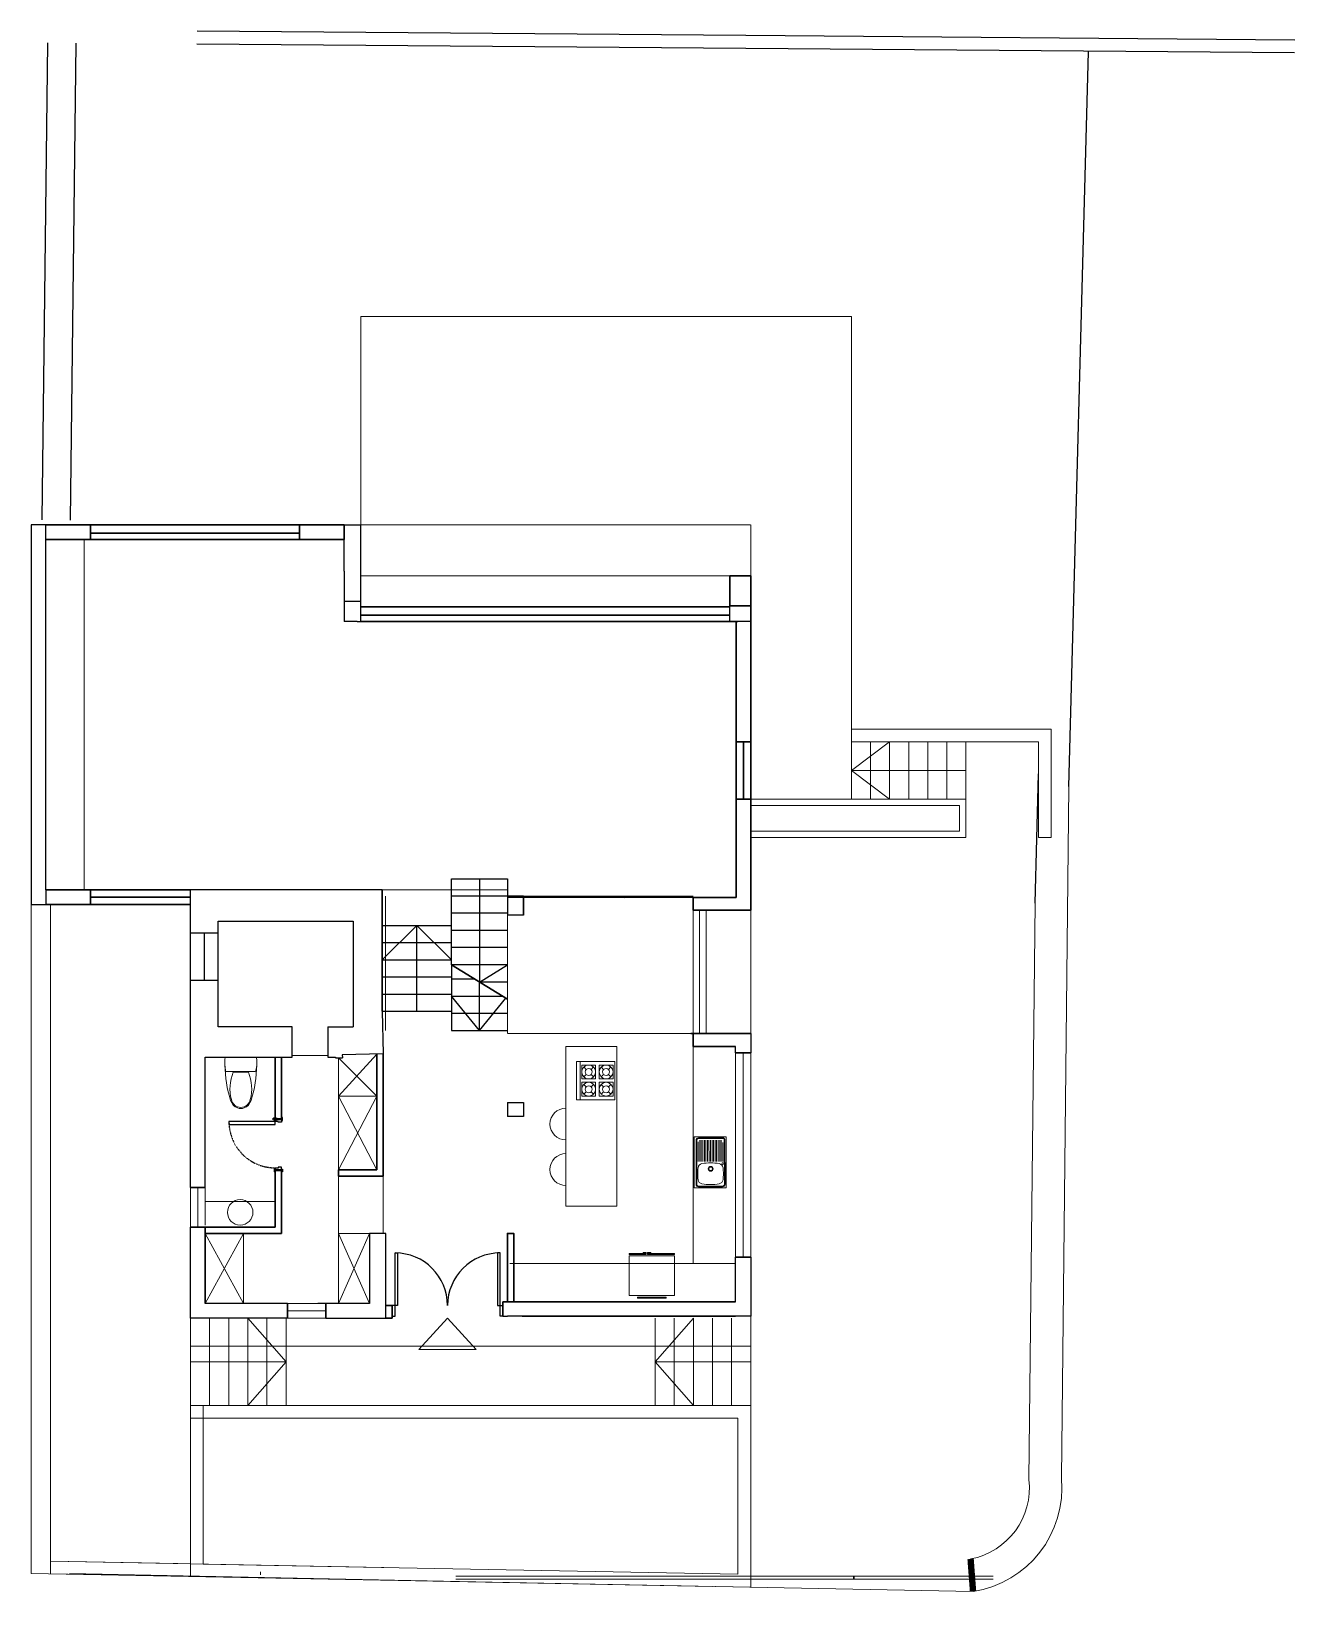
# Model space of a CAD drawing. Header units: inches. Extents: x 1 to 1985, y -5 to 2451.
import ezdxf

# ---------------------------------------------------------------- set-up
doc = ezdxf.new("R2010")
doc.units = ezdxf.units.IN
doc.header["$MEASUREMENT"] = 0
doc.linetypes.add('HIDDEN', pattern=[0.375, 0.25, -0.125])
doc.linetypes.add('NVB-DASHED#1', pattern=[1.5, 1, -0.5])
for name, color, linetype in [('2601', 142, 'Continuous'), ('a-doors', 1, 'Continuous'), ('a-doors architrave', 1, 'Continuous'), ('a-doors swing', 252, 'NVB-DASHED#1'), ('dim', 2, 'Continuous'), ('drframe', 2, 'Continuous'), ('drjamb', 3, 'Continuous'), ('drleaf', 2, 'Continuous'), ('drswing', 1, 'Continuous'), ('Hidden', 5, 'Continuous')]:
    doc.layers.add(name, color=color, linetype=linetype)
doc.layers.add('a-doors origin', color=150, linetype='Continuous', plot=False)
for name, color, linetype, lineweight in [('blue', 160, 'Continuous', 5), ('new', 3, 'Continuous', 30), ('Over', 4, 'HIDDEN', 9)]:
    doc.layers.add(name, color=color, linetype=linetype, lineweight=lineweight)

# ---------------------------------------------------------------- blocks, each defined once
blk = doc.blocks.new('toilete')
at = {"linetype": 'Continuous'}
for p, q in [((24.5, 0), (-24.5, 0)), ((23.3, -22.5), (-23.3, -22.5)), ((-12, -23.5), (12, -23.5))]:
    blk.add_line(p, q, dxfattribs=at)
blk.add_lwpolyline([(23.3, -22.5), (24.5, -16.8), (25.2, -11.4), (25.2, -5.6), (24.5, 0)])
for start, end in [(170.5377, 187.7399), (187.7399, 195.822)]:
    blk.add_arc((26.2, -8.5), 51.5, start, end, dxfattribs=at)
for centre, radius, start, end in [((177.4, -7.8), 202.5, 181.2224, 197.2477), ((49.8, -49.3), 66.9, 157.3737, 194.7786), ((-49.8, -49.3), 66.9, 345.2214, 22.6263), ((-177.4, -7.8), 202.5, 342.7523, 358.7776), ((1.4, -62.5), 18.2, 197.2477, 249.5476), ((2.6, -61.7), 18.1, 194.7786, 226.8543), ((-1.4, -62.5), 18.2, 290.4524, 342.7523), ((-2.6, -61.7), 18.1, 313.1457, 345.2214), ((0, -64.5), 14.3, 226.8543, 313.1457), ((0, -66.1), 14.3, 249.5476, 290.4524)]:
    blk.add_arc(centre, radius, start, end)
blk = doc.blocks.new('_ArchTick')
at = {"color": 0, "linetype": 'ByBlock', "const_width": 0.15}
blk.add_lwpolyline([(-0.5, -0.5), (0.5, 0.5)], dxfattribs=at)
blk = doc.blocks.new('*U31')
at = {"layer": 'a-doors'}
blk.add_lwpolyline([(725, 727), (725, 1), (769, 1), (769, 727)], close=True, dxfattribs=at)
for points in [[(49, -100, 0.414214), (51, -98), (51, -48, 0.414214), (49, -46), (39, -46), (39, -2, 0.414214), (37, 0), (7, 0), (7, -100), (49, -100)], [(761, -100, -0.414214), (759, -98), (759, -48, -0.414214), (761, -46), (771, -46), (771, -2, -0.414214), (773, 0), (803, 0), (803, -100), (761, -100)]]:
    blk.add_lwpolyline(points, format="xyb", dxfattribs=at)
blk.add_circle((769, 0), 1.5, dxfattribs=at)
at = {"layer": 'a-doors architrave'}
for points in [[(20, 14), (-18, 14, 0.414214), (-20, 12), (-20, 0), (-10, 0), (-10, 2), (0, 2), (0, 0), (22, 0), (22, 12, 0.414214)], [(790, 14), (828, 14, -0.414214), (830, 12), (830, 0), (820, 0), (820, 2), (810, 2), (810, 0), (788, 0), (788, 12, -0.414214)], [(20, -114), (-18, -114, -0.414214), (-20, -112), (-20, -100), (-10, -100), (-10, -102), (0, -102), (0, -100), (22, -100), (22, -112, -0.414214)], [(790, -114), (828, -114, 0.414214), (830, -112), (830, -100), (820, -100), (820, -102), (810, -102), (810, -100), (788, -100), (788, -112, 0.414214)]]:
    blk.add_lwpolyline(points, format="xyb", close=True, dxfattribs=at)
at = {"layer": 'a-doors origin'}
for p, q in [((0, 0), (0, -100)), ((762, 0), (862, 0)), ((810, 50), (810, -50)), ((810, 0), (810, -100))]:
    blk.add_line(p, q, dxfattribs=at)
blk.add_circle((810, 0), 25, dxfattribs=at)
at = {"layer": 'a-doors swing'}
blk.add_arc((768, 0), 726, 90, 180, dxfattribs=at)
blk = doc.blocks.new('*U33')
at = {"layer": 'drframe', "color": 2}
for points in [[(0, -170), (43, -170), (43, 0), (0, 0)], [(1736, -170), (1693, -170), (1693, 0), (1736, 0)]]:
    blk.add_lwpolyline(points, dxfattribs=at)
at = {"layer": 'drjamb'}
for p, q in [((0, -170), (0, 0)), ((1736, -170), (1736, 0))]:
    blk.add_line(p, q, dxfattribs=at)
at = {"layer": 'drleaf', "color": 2}
for points in [[(43, 0), (43, 825), (83, 825), (83, 0)], [(1693, 0), (1693, 825), (1653, 825), (1653, 0)]]:
    blk.add_lwpolyline(points, close=True, dxfattribs=at)
at = {"layer": 'drswing'}
for centre, start, end in [((43, 0), 0, 90), ((1693, 0), 90, 180)]:
    blk.add_arc(centre, 825, start, end, dxfattribs=at)
blk = doc.blocks.new('Muko07pl')
at = {"color": 0, "linetype": 'ByBlock'}
for p, q in [((-0.224, 0), (0.224, 0)), ((-0.224, -0.016), (-0.224, 0)), ((0.224, -0.016), (0.224, 0)), ((-0.354, -0.044), (0.354, -0.044)), ((-0.354, -0.664), (-0.354, -0.044)), ((-0.224, -0.018), (0.224, -0.018)), ((0.354, -0.044), (0.354, -0.664)), ((0.354, -0.664), (-0.354, -0.664)), ((-0.354, -0.686), (-0.089, -0.686)), ((-0.354, -0.702), (-0.354, -0.686)), ((-0.354, -0.702), (-0.089, -0.702)), ((-0.138, -0.702), (-0.089, -0.702)), ((-0.138, -0.717), (-0.138, -0.702)), ((-0.138, -0.717), (-0.089, -0.717)), ((-0.089, -0.702), (-0.089, -0.686)), ((-0.089, -0.717), (-0.089, -0.702)), ((-0.066, -0.686), (0.354, -0.686)), ((-0.066, -0.702), (-0.066, -0.686)), ((-0.066, -0.717), (-0.066, -0.702)), ((-0.066, -0.702), (-0.017, -0.702)), ((-0.066, -0.702), (0.354, -0.702)), ((-0.066, -0.717), (-0.017, -0.717)), ((-0.017, -0.717), (-0.017, -0.702)), ((0.354, -0.702), (0.354, -0.686))]:
    blk.add_line(p, q, dxfattribs=at)
blk = doc.blocks.new('Muko01pl')
at = {"color": 0, "linetype": 'ByBlock'}
for p, q in [((0.3, 0), (-0.3, 0)), ((-0.3, 0), (-0.3, -0.6)), ((0.3, 0), (0.3, -0.6)), ((0.3, -0.055), (-0.3, -0.055)), ((-0.027, -0.082), (-0.245, -0.082)), ((-0.245, -0.082), (-0.245, -0.3)), ((-0.214, -0.114), (-0.175, -0.152)), ((-0.175, -0.229), (-0.214, -0.268)), ((-0.059, -0.114), (-0.098, -0.152)), ((-0.098, -0.229), (-0.059, -0.268)), ((-0.027, -0.082), (-0.027, -0.3)), ((0.027, -0.082), (0.027, -0.3)), ((0.245, -0.082), (0.027, -0.082)), ((0.059, -0.114), (0.098, -0.152)), ((0.098, -0.229), (0.059, -0.268)), ((0.214, -0.114), (0.175, -0.152)), ((0.175, -0.229), (0.214, -0.268)), ((0.245, -0.082), (0.245, -0.3)), ((-0.027, -0.3), (-0.245, -0.3)), ((-0.245, -0.355), (-0.245, -0.573)), ((-0.027, -0.355), (-0.245, -0.355)), ((-0.214, -0.386), (-0.175, -0.425)), ((-0.059, -0.386), (-0.098, -0.425)), ((-0.027, -0.355), (-0.027, -0.573)), ((0.245, -0.3), (0.027, -0.3)), ((0.027, -0.355), (0.027, -0.573)), ((0.245, -0.355), (0.027, -0.355)), ((0.059, -0.386), (0.098, -0.425)), ((0.214, -0.386), (0.175, -0.425)), ((0.245, -0.355), (0.245, -0.573)), ((0.3, -0.6), (-0.3, -0.6)), ((-0.027, -0.573), (-0.245, -0.573)), ((-0.175, -0.502), (-0.214, -0.541)), ((-0.098, -0.502), (-0.059, -0.541)), ((0.245, -0.573), (0.027, -0.573)), ((0.098, -0.502), (0.059, -0.541)), ((0.175, -0.502), (0.214, -0.541))]:
    blk.add_line(p, q, dxfattribs=at)
for centre, radius in [((-0.136, -0.191), 0.109), ((-0.136, -0.191), 0.0545), ((0.136, -0.191), 0.109), ((0.136, -0.191), 0.0545), ((-0.136, -0.464), 0.109), ((-0.136, -0.464), 0.0545), ((0.136, -0.464), 0.109), ((0.136, -0.464), 0.0545)]:
    blk.add_circle(centre, radius, dxfattribs=at)
blk = doc.blocks.new('Tarja-p01')
for p, q in [((0.4, 0), (-0.4, 0)), ((-0.4, 0), (-0.4, -0.5)), ((0.4, -0.5), (0.4, 0)), ((-0.385, -0.058), (-0.385, -0.432)), ((-0.375, -0.058), (-0.375, -0.432)), ((0.345, -0.018), (-0.345, -0.018)), ((0.345, -0.028), (-0.345, -0.028)), ((0.012, -0.052), (0.31, -0.052)), ((0.012, -0.076), (0.35, -0.076)), ((0.012, -0.1), (0.35, -0.1)), ((0.012, -0.124), (0.35, -0.124)), ((0.012, -0.149), (0.35, -0.149)), ((0.012, -0.173), (0.35, -0.173)), ((0.012, -0.197), (0.35, -0.197)), ((0.012, -0.221), (0.35, -0.221)), ((0.012, -0.245), (0.35, -0.245)), ((0.375, -0.432), (0.375, -0.058)), ((0.385, -0.432), (0.385, -0.058)), ((0.345, -0.462), (-0.345, -0.462)), ((0.345, -0.472), (-0.345, -0.472)), ((0.012, -0.269), (0.35, -0.269)), ((0.012, -0.293), (0.35, -0.293)), ((0.012, -0.317), (0.35, -0.317)), ((0.012, -0.341), (0.35, -0.341)), ((0.012, -0.366), (0.35, -0.366)), ((0.012, -0.39), (0.35, -0.39)), ((0.012, -0.414), (0.35, -0.414)), ((0.012, -0.438), (0.322, -0.438)), ((-0.4, -0.5), (0.4, -0.5))]:
    blk.add_line(p, q)
for centre, radius in [((-0.103, -0.243), 0.038), ((-0.103, -0.243), 0.0275), ((-0.02, -0.051), 0.0141)]:
    blk.add_circle(centre, radius)
for centre, radius, start, end in [((-0.345, -0.058), 0.04, 90, 180), ((-0.345, -0.058), 0.03, 90, 180), ((0.4, -0.245), 0.75, 169.6188, 180), ((0.4, -0.245), 0.75, 180, 190.3812), ((-0.264, -0.123), 0.075, 97.23, 169.6188), ((-0.179, -0.793), 0.75, 90, 97.23), ((-0.179, -0.793), 0.75, 82.77, 90), ((-0.094, -0.123), 0.075, 10.3812, 82.77), ((-0.758, -0.245), 0.75, 0, 10.3812), ((-0.758, -0.245), 0.75, 349.6188, 0), ((0.345, -0.058), 0.04, 0, 90), ((0.345, -0.058), 0.03, 0, 90), ((-0.345, -0.432), 0.04, 180, 270), ((-0.345, -0.432), 0.03, 180, 270), ((-0.264, -0.367), 0.075, 190.3812, 262.77), ((-0.179, 0.303), 0.75, 262.77, 270), ((-0.179, 0.303), 0.75, 270, 277.23), ((-0.094, -0.367), 0.075, 277.23, 349.6188), ((0.345, -0.432), 0.04, 270, 0), ((0.345, -0.432), 0.03, 270, 0)]:
    blk.add_arc(centre, radius, start, end)

msp = doc.modelspace()

# ---------------------------------------------------------------- linework, layer by layer
for p, q in [((24.4, 1299.6), (24.4, 1675.6)), ((1098, 1523.6), (1098, 1548.6)), ((1098, 1548.6), (1131, 1548.6)), ((1131, 1548.6), (1131, 1523.6)), ((1131, 1523.6), (1098, 1523.6)), ((552.4, 1102.6), (267.4, 1102.6)), ((552.4, 911.6), (553.7, 844.6)), ((411, 839.4), (411, 887.4)), ((274.4, 634.7), (274.4, 839.4)), ((274.4, 839.4), (411, 839.4)), ((553.7, 844.6), (489.7, 843.4)), ((489.7, 843.4), (489.8, 838.4)), ((1107, 846.6), (1107, 856.6)), ((749, 768.6), (774, 768.6)), ((749, 768.6), (749, 746.6)), ((251.4, 429.6), (251.4, 543.9)), ((532.4, 562.7), (532.4, 452.6)), ((1107, 455.6), (1107, 525.6)), ((403.7, 452.6), (274.4, 452.6)), ((532.4, 452.6), (451.4, 452.6)), ((262, 429.6), (251.4, 429.6)), ((403.7, 429.6), (262, 429.6)), ((772, 432.6), (749, 432.6))]:
    msp.add_line(p, q)
for points in [[(24.4, 1675.6), (24.4, 1675.6), (1.4, 1675.6), (1.4, 1276.6), (1.4, 1079.6)], [(492.4, 1675.6), (519, 1675.6)], [(492.4, 1602.6), (492.4, 1675.6)], [(519, 1602.6), (519, 1675.6)], [(492.4, 1602.6), (492.4, 1523.6)], [(519, 1523.6), (519, 1548.6), (519, 1548.6), (519, 1602.6)], [(492.4, 1555.6), (519, 1555.6)], [(513, 1523.6), (492.4, 1523.6)], [(513, 1523.6), (519, 1523.6)], [(24.4, 1102.6), (24.4, 1299.6)], [(1.4, 1276.6), (1.4, 1102.6), (1.4, 1079.6), (24.4, 1079.6)], [(24.4, 1102.6), (24.4, 1079.6)], [(251.4, 733.6), (251.4, 1102.6)], [(267.4, 1102.6), (251.4, 1102.6)], [(774, 1062.6), (774, 1092.6), (749, 1092.6)], [(774, 1092.6), (774, 1062.6), (749, 1062.6)], [(749, 1092.6), (749, 1062.6)], [(295, 1034.4), (251.4, 1034.4)], [(273.2, 960.4), (273.2, 1034.4)], [(295, 887.4), (295, 1053.4), (507, 1053.4), (507, 887.4)], [(251.4, 960.4), (295, 960.4)], [(411, 887.4), (295, 887.4)], [(467, 887.4), (507, 887.4)], [(467, 887.4), (467, 839.4), (479, 839.4), (479, 838.4)], [(1131, 876.6), (1131, 846.6)], [(479, 838.4), (489.8, 838.4)], [(774, 768.6), (774, 746.6), (749, 746.6)], [(251.4, 655.6), (251.4, 733.6)], [(251.4, 634.7), (251.4, 683.1)], [(251.4, 543.9), (251.4, 572.7)], [(463.7, 452.6), (463.7, 429.6), (558, 429.6), (558, 562.7)], [(558, 562.7), (532.4, 562.7)], [(1131, 525.6), (1131, 432.6), (1107, 432.6)], [(741.8, 432.6), (749, 432.6)]]:
    msp.add_lwpolyline(points)
at = {"layer": '2601', "flags": 128}
for points in [[(26.8, 2432.6), (18.2, 1683.4)], [(71.1, 2432.3), (62.6, 1682.9)], [(1123.4, 2443.9), (261.6, 2450.7)], [(1985.1, 2437), (1123.4, 2443.9)], [(1123.2, 2423.9), (261.5, 2430.7)], [(1985, 2417), (1123.2, 2423.9)], [(1630.3, 1264.6), (1661.5, 2418.7)], [(1577.6, 1081.4), (1582.6, 1284.7)]]:
    msp.add_lwpolyline(points, dxfattribs=at)
at = {"layer": 'blue'}
for p, q in [((1108, 1548.6), (1131, 1548.6)), ((274.4, 575.6), (274.4, 634.7)), ((463.7, 452.6), (403.7, 452.6)), ((610, 380.7), (655, 429.9)), ((700, 380.7), (655, 429.9)), ((1131, 292.6), (251.4, 292.6)), ((1111, 272.6), (251.4, 272.6))]:
    msp.add_line(p, q, dxfattribs=at)
for points in [[(519, 1675.6), (519, 2002.6), (1131, 2002.6)], [(1289, 1354.7), (1289, 2002.6), (1131, 2002.6)], [(84.4, 1652.6), (84.4, 1102.6)], [(1098, 1595.6), (519, 1595.6)], [(1289, 1334.7), (1289, 1354.7), (1602.6, 1354.7)], [(1582.6, 1334.7), (1582.6, 1184.7), (1602.6, 1184.7), (1602.6, 1354.7)], [(1319, 1334.7), (1289, 1334.7), (1289, 1244.7)], [(1469, 1289.7), (1289, 1289.7), (1349, 1334.7)], [(1582.6, 1334.7), (1289, 1334.7)], [(1349, 1334.7), (1319, 1334.7), (1319, 1244.7)], [(1379, 1334.7), (1349, 1334.7), (1349, 1244.7)], [(1409, 1334.7), (1379, 1334.7), (1379, 1244.7)], [(1439, 1334.7), (1409, 1334.7), (1409, 1244.7)], [(1469, 1334.7), (1439, 1334.7), (1439, 1244.7)], [(1469, 1244.7), (1469, 1334.7), (1582.6, 1334.7)], [(1289, 1289.7), (1349, 1244.7)], [(1300.4, 1244.7), (1131, 1244.7)], [(1131, 1244.7), (1469, 1244.7), (1469, 1184.7), (1131, 1184.7)], [(1131, 1234.7), (1459, 1234.7), (1459, 1194.7), (1131, 1194.7)], [(1469, 1244.7), (1300.4, 1244.7)], [(557.4, 1092.6), (557.4, 881.6)], [(749, 1092.6), (749, 881.6)], [(774, 1092.6), (1040.8, 1092.6)], [(1.4, 1079.6), (1.4, 28.8)], [(31.4, 1079.6), (31.4, 28.2)], [(749, 1062.6), (749, 911.6)], [(1040.8, 1070.6), (1040.8, 876.6)], [(1050.8, 1070.6), (1050.8, 876.6)], [(1060.8, 1070.6), (1060.8, 876.6)], [(1131, 876.6), (1131, 1070.6)], [(411, 842.4), (467, 842.4)], [(483.7, 778.4), (543.7, 844.4)], [(483.7, 662.7), (483.7, 838.4)], [(483.7, 778.4), (543.7, 778.4), (483.7, 838.4)], [(920.8, 856.6), (840.8, 856.6), (840.8, 605.6)], [(920.8, 856.6), (920.8, 605.6)], [(1040.8, 856.6), (1040.8, 515.6)], [(1107, 846.6), (1107, 525.6)], [(1119, 846.6), (1119, 525.6)], [(1131, 846.6), (1131, 525.6)], [(483.7, 662.7), (543.7, 778.4)], [(483.7, 778.4), (543.7, 662.7)], [(251.4, 572.7), (251.4, 634.7)], [(262.9, 572.7), (262.9, 634.7)], [(384.4, 612.7), (274.4, 612.7)], [(840.8, 605.6), (920.8, 605.6)], [(334.4, 452.6), (334.4, 562.7), (274.4, 452.6), (334.4, 452.6), (274.4, 562.7)], [(532.4, 562.7), (483.7, 562.7)], [(483.7, 452.6), (532.4, 562.7), (532.4, 452.6), (483.7, 562.7)], [(483.7, 562.7), (483.7, 452.6)], [(752.8, 515.6), (1107, 515.6)], [(463.7, 429.6), (403.7, 429.6), (403.7, 452.6)], [(251.4, 292.6), (251.4, 24), (1131, 7.1), (1131, 432.6)], [(251.4, 292.6), (251.4, 429.6)], [(251.4, 361.1), (401.4, 361.1), (341.4, 429.6)], [(281.4, 292.6), (281.4, 429.6)], [(311.4, 292.6), (311.4, 429.6)], [(341.4, 292.6), (341.4, 429.6)], [(371.4, 292.6), (371.4, 429.6)], [(401.4, 292.6), (401.4, 429.6)], [(403.7, 441.1), (463.7, 441.1)], [(981, 292.6), (981, 429.6)], [(1131, 361.1), (981, 361.1), (1041, 429.6)], [(1011, 292.6), (1011, 429.6)], [(1041, 292.6), (1041, 429.6)], [(1071, 292.6), (1071, 429.6)], [(1101, 292.6), (1101, 429.6)], [(1131, 432.6), (1131, 282.6)], [(1131, 292.6), (1131, 429.6)], [(610, 380.7), (700, 380.7)], [(341.4, 292.6), (401.4, 361.1)], [(1041, 292.6), (981, 361.1)], [(271.4, 292.6), (271.4, 43.6), (1111, 27.5), (1111, 272.6)], [(1131, 282.6), (1131, 178)], [(1131, 178), (1131, 24.7)], [(1071, 8.2), (1.4, 28.8)], [(31.4, 28.2), (558, 18.1)], [(31.8, 48.2), (555, 38.1)], [(31.8, 48.2), (231.4, 44.4)], [(361.4, 26.4), (361.4, 31.4)], [(668, 24.7), (1511.9, 24.7)], [(668, 19.7), (1511.9, 19.7)]]:
    msp.add_lwpolyline(points, dxfattribs=at)
at = {"layer": 'blue', "flags": 128}
for points in [[(61.4, 28.8), (725.2, 14.9), (1480.1, 0.4, 0.396246), (1618.9, 178.6), (1630.3, 1264.6)], [(1476.2, 51.5), (1476.2, 51.5, 0.392084), (1567.9, 176.3), (1577.6, 1081.4)]]:
    msp.add_lwpolyline(points, format="xyb", dxfattribs=at)
at = {"layer": 'blue', "const_width": 10, "flags": 128}
msp.add_lwpolyline([(1480.1, 0.4), (1476.2, 51.5)], dxfattribs=at)
at = {"layer": 'blue'}
msp.add_circle((329.4, 595.9), 20, dxfattribs=at)
for centre in [(840.8, 734.6), (840.8, 663.1)]:
    msp.add_arc(centre, 25, 90, 270, dxfattribs=at)
at = {"layer": 'Hidden'}
msp.add_line((1040.8, 1090.6), (749, 1090.6), dxfattribs=at)
for points in [[(661, 1092.6), (661, 1119.6), (749, 1119.6), (749, 1119.6), (749, 1091.6)], [(705, 1119.6), (705, 957.6)], [(552.4, 1092.6), (552.4, 1046.6), (661, 1046.6)], [(749, 1092.6), (661, 1092.6)], [(749, 1065.6), (661, 1065.6), (661, 1092.6)], [(749, 1092.6), (749, 1090.6)], [(749, 1090.6), (749, 1062.6)], [(749, 1038.6), (661, 1038.6), (661, 1065.6)], [(552.4, 1046.6), (552.4, 1019.6), (661, 1019.6)], [(606.7, 911.6), (606.7, 1046.6), (552.4, 992.6)], [(661, 992.6), (606.7, 1046.6)], [(749, 1011.6), (661, 1011.6), (661, 1038.6)], [(552.4, 1019.6), (552.4, 992.6), (661, 992.6)], [(749, 984.6), (661, 984.6), (661, 1011.6)], [(552.4, 992.6), (552.4, 965.6), (661, 965.6)], [(661, 984.6), (661, 911.6), (661, 881.6), (749, 881.6)], [(705, 957.6), (749, 984.6)], [(552.4, 965.6), (552.4, 938.6), (661, 938.6)], [(661, 962.6), (696.9, 962.6)], [(749, 957.6), (705, 957.6)], [(705, 881.6), (705, 957.6)], [(552.4, 938.6), (552.4, 911.6), (661, 911.6)], [(661, 935.6), (740.9, 935.6)], [(705, 881.6), (661, 935.6)], [(661, 908.6), (749, 908.6)], [(705, 881.6), (746.3, 932.3)]]:
    msp.add_lwpolyline(points, dxfattribs=at)
at = {"layer": 'new'}
for p, q in [((1098, 1595.6), (1131, 1595.6)), ((1098, 1595.6), (1098, 1548.6)), ((1131, 1548.6), (1131, 1070.6)), ((519, 1523.6), (1098, 1523.6)), ((1111, 1523.6), (1098, 1523.6)), ((1108, 1523.6), (1108, 1102.6)), ((1108, 1523.6), (1108, 1090.6)), ((741.8, 455.6), (774, 455.6)), ((774, 432.6), (772, 432.6))]:
    msp.add_line(p, q, dxfattribs=at)
for points in [[(492.4, 1675.6), (24.4, 1675.6)], [(24.4, 1675.6), (94.4, 1675.6), (94.4, 1652.6)], [(422.4, 1675.6), (422.4, 1652.6)], [(492.4, 1652.6), (492.4, 1675.6)], [(492.4, 1652.6), (24.4, 1652.6)], [(94.4, 1662.6), (422.4, 1662.6)], [(1131, 1595.6), (1131, 1548.6), (1098, 1548.6)], [(1131, 1548.6), (1098, 1548.6)], [(519, 1546.6), (1098, 1546.6)], [(519, 1533.6), (1098, 1533.6)], [(1131, 1334.7), (1108, 1334.7)], [(1119.5, 1244.7), (1119.5, 1334.7)], [(1131, 1244.7), (1108, 1244.7)], [(24.4, 1102.6), (94.4, 1102.6), (94.4, 1079.6), (24.4, 1079.6)], [(251.4, 1102.6), (94.4, 1102.6)], [(94.4, 1091.1), (251.4, 1091.1)], [(552.4, 1102.6), (552.4, 911.6)], [(774, 1062.6), (774, 1092.6)], [(1040.8, 1090.6), (1108, 1090.6)], [(1040.8, 1070.6), (1040.8, 1090.6)], [(94.4, 1079.6), (251.4, 1079.6)], [(1040.8, 1070.6), (1060.8, 1070.6)], [(1131, 1070.6), (1040.8, 1070.6)], [(661, 984.6), (749, 930.6)], [(1060.8, 876.6), (1036.8, 876.6)], [(1131, 876.6), (1040.8, 876.6), (1040.8, 856.6), (1107, 856.6)], [(1061.8, 876.6), (1107, 876.6)], [(384.4, 742.7), (384.4, 839.4)], [(394.4, 742.7), (394.4, 839.4)], [(543.7, 844.6), (543.7, 662.7)], [(553.7, 844.6), (553.7, 652.7)], [(1107, 846.6), (1131, 846.6)], [(394.4, 742.7), (384.4, 742.7)], [(384.4, 572.7), (384.4, 662.7)], [(384.4, 662.7), (394.4, 662.7)], [(394.4, 562.7), (394.4, 662.7)], [(543.7, 662.7), (483.7, 662.7)], [(483.7, 652.7), (483.7, 662.7)], [(532.4, 652.7), (483.7, 652.7)], [(532.4, 652.7), (553.7, 652.7)], [(274.4, 634.7), (251.4, 634.7)], [(274.4, 572.7), (251.4, 572.7)], [(274.4, 452.6), (274.4, 572.7)], [(384.4, 572.7), (274.4, 572.7)], [(394.4, 562.7), (274.4, 562.7)], [(759, 455.6), (759, 562.7), (749, 562.7), (749, 455.6)], [(1107, 525.6), (1131, 525.6)], [(403.7, 452.6), (403.7, 429.6)], [(463.7, 452.6), (463.7, 429.6)], [(558, 449.6), (568.2, 449.6)], [(568.2, 449.6), (568.2, 429.9)], [(741.8, 432.6), (741.8, 455.6)], [(774, 455.6), (1107, 455.6)], [(568.2, 429.9), (558, 429.6)], [(774, 432.6), (1107, 432.6)], [(1292.9, 24.7), (1292.9, 19.7)]]:
    msp.add_lwpolyline(points, dxfattribs=at)
at = {"layer": 'Over'}
for points in [[(519, 1675.6), (1131, 1675.6), (1131, 1548.6)], [(552.4, 1102.6), (749, 1102.6)], [(749, 876.6), (749, 984.6)], [(749, 876.6), (1036.8, 876.6)], [(483.7, 652.7), (483.7, 562.7)], [(553.7, 652.7), (553.7, 562.7)], [(251.4, 385.6), (1131, 385.6), (1131, 432.6)], [(251.4, 385.6), (251.4, 429.6)]]:
    msp.add_lwpolyline(points, dxfattribs=at)

# ---------------------------------------------------------------- block references
at = {"layer": 'blue'}
msp.add_blockref('toilete', (330.4, 839.4), dxfattribs=at)
for name, p, xscale, yscale, zscale, rotation in [('Muko01pl', (857.5, 802.8), -100, 100, 100, 90), ('*U31', (384.4, 661.6), 0.1, 0.1, 0.1, 90), ('Muko07pl', (975.7, 461), -100, 100, 100, 180)]:
    msp.add_blockref(name, p, dxfattribs=dict(at, xscale=xscale, yscale=yscale, zscale=zscale, rotation=rotation))
at = {"layer": 'blue', "linetype": 'ByBlock', "xscale": -100, "yscale": 100, "zscale": 100, "rotation": 270.0773400650306}
msp.add_blockref('Tarja-p01', (1092.4, 674.5), dxfattribs=at)
at = {"layer": 'blue', "xscale": 0.1, "yscale": 0.1, "zscale": 0.1}
msp.add_blockref('*U33', (568.2, 449.6), dxfattribs=at)
at = {"layer": 'dim', "xscale": 2.5, "yscale": 2.5, "zscale": 2.5}
for p, rotation in [((931.2, 1523.6), 90), ((931.2, 1090.6), 270)]:
    msp.add_blockref('_ArchTick', p, dxfattribs=dict(at, rotation=rotation))

doc.saveas('drawing.dxf')
